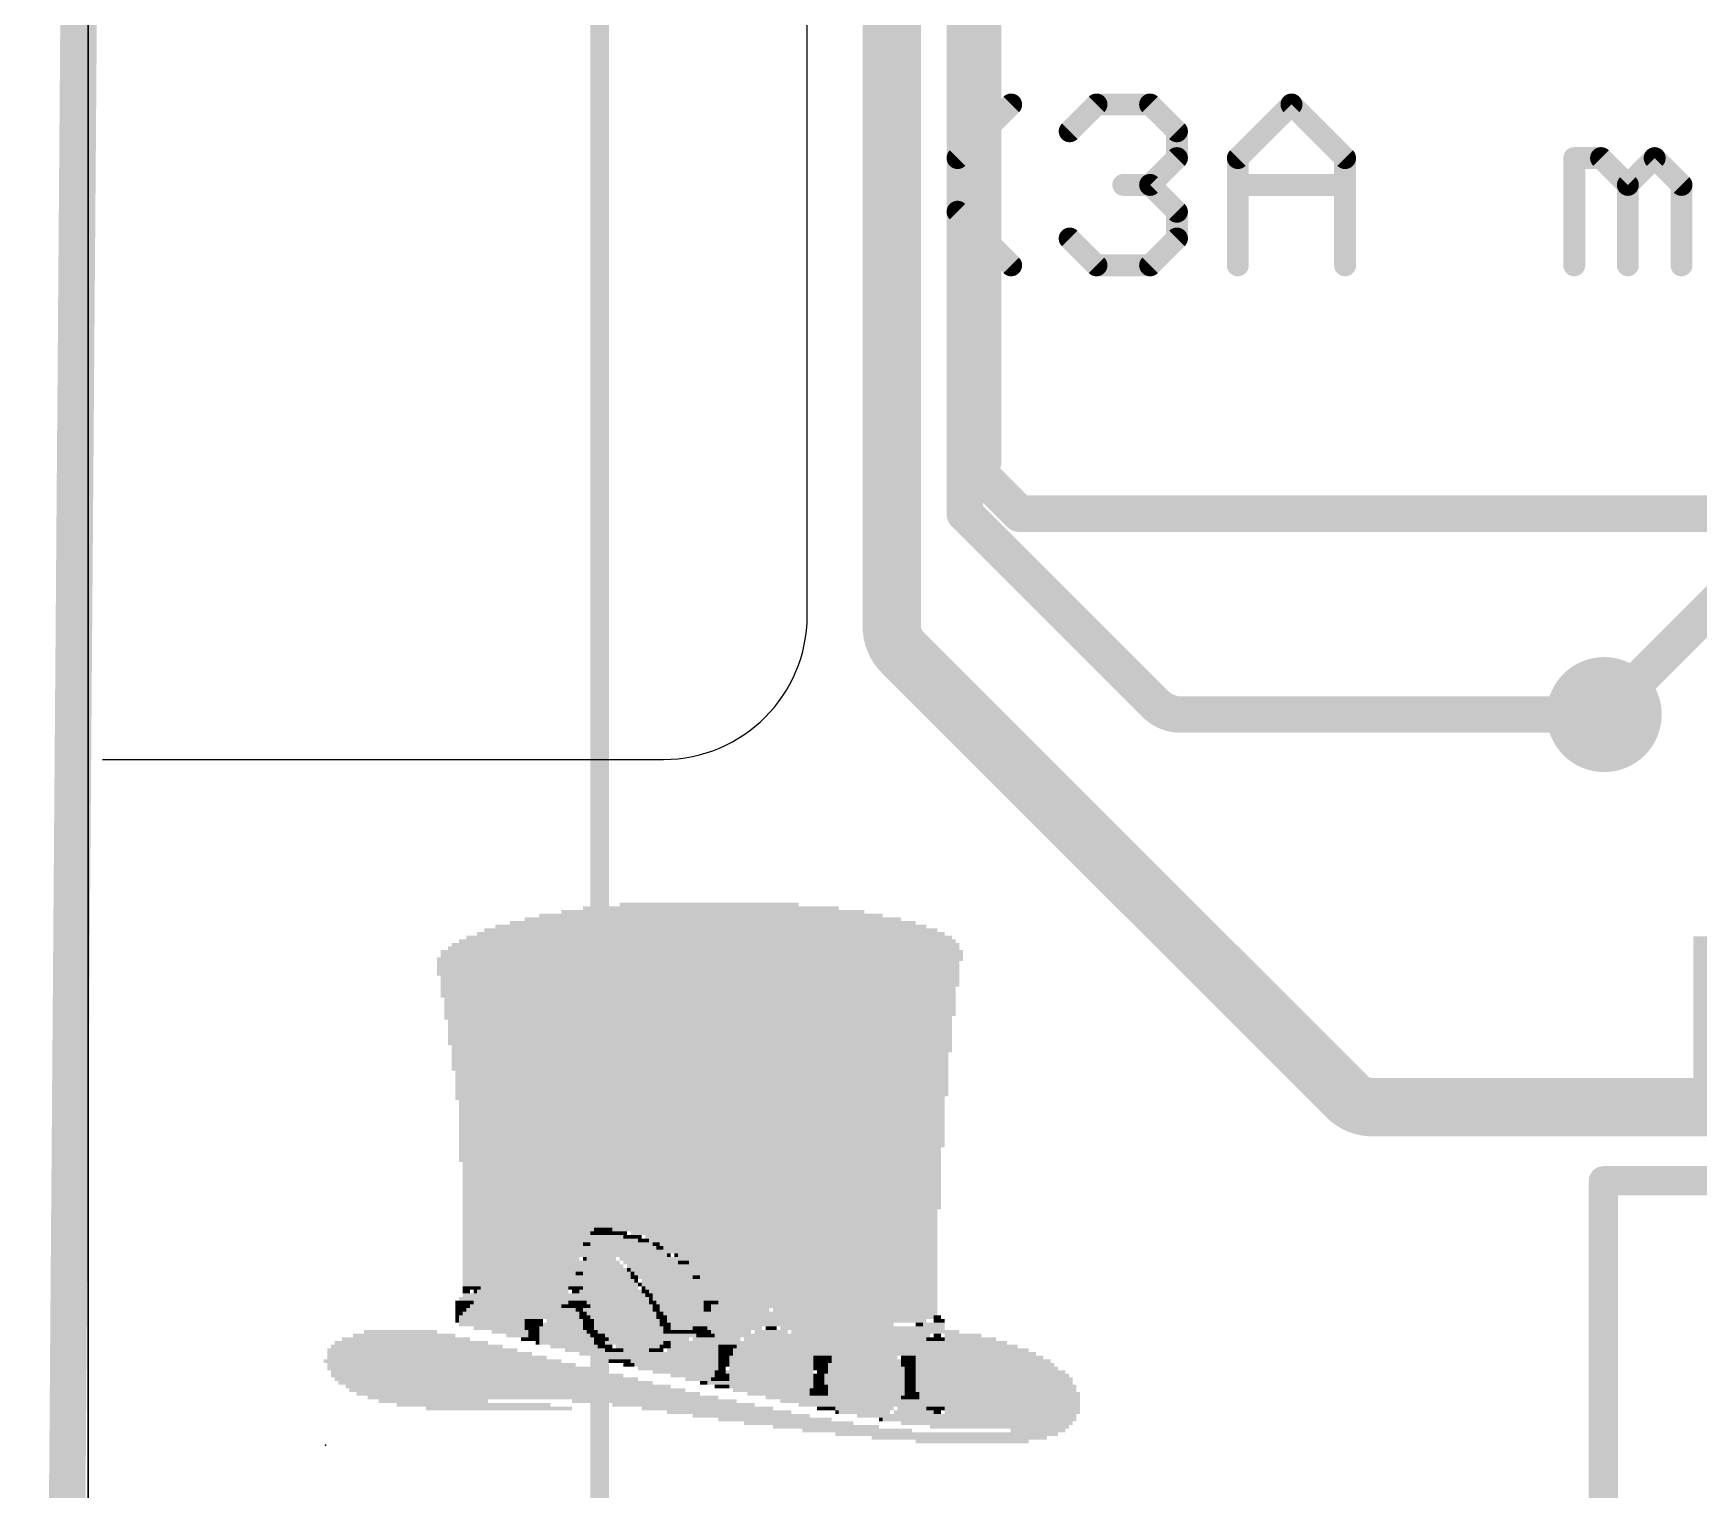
# Model space of a CAD drawing. Extents: x -5.3 to 82.2, y -21.4 to 68.5.
# Drawn here: x -0.38 to 11.2, y 13.15 to 23.28 of the extents above; entities that cross this region are included whole.
import ezdxf

# ---------------------------------------------------------------- set-up
doc = ezdxf.new("R2010")
doc.units = 0
for name, color, linetype in [('1', 12, 'CONTINUOUS'), ('16', 132, 'CONTINUOUS'), ('18', 110, 'CONTINUOUS'), ('20', 40, 'CONTINUOUS'), ('21', 40, 'CONTINUOUS'), ('23', 40, 'CONTINUOUS'), ('29', 253, 'CONTINUOUS'), ('47', 253, 'CONTINUOUS')]:
    doc.layers.add(name, color=color, linetype=linetype)

# ---------------------------------------------------------------- blocks, each defined once
blk = doc.blocks.new('RECT')
blk.add_solid([(-0.5, -0.5), (0.5, -0.5), (-0.5, 0.5), (0.5, 0.5)])
blk = doc.blocks.new('ROUNDV')
at = {"const_width": 0.5}
blk.add_lwpolyline([(0, -0.25, 1), (0, 0.25, 1), (0, -0.25)], format="xyb", dxfattribs=at)

msp = doc.modelspace()

# ---------------------------------------------------------------- linework, layer by layer
at = {"layer": '1', "const_width": 0.254}
for points in [[(6.096, 40.5348), (6.096, 19.939)], [(6.096, 19.939), (7.4186, 18.6164)], [(7.5982, 18.542), (10.541, 18.542)]]:
    msp.add_lwpolyline(points, dxfattribs=at)
at = {"layer": '1'}
for points, const_width in [([(6.1409, 19.9839, 1), (6.0511, 19.8941)], 0.127), ([(6.0325, 19.939, 1), (6.1595, 19.939)], 0.127), ([(7.4186, 18.6164, 0.1989), (7.5982, 18.542)], 0.254), ([(7.4635, 18.6613, 1), (7.3737, 18.5715)], 0.127), ([(7.3737, 18.5715, 1), (7.4635, 18.6613)], 0.127), ([(7.5982, 18.6055, 1), (7.5982, 18.4785)], 0.127), ([(7.5982, 18.4785, 1), (7.5982, 18.6055)], 0.127), ([(10.541, 18.4785, 1), (10.541, 18.6055)], 0.127)]:
    msp.add_lwpolyline(points, format="xyb", dxfattribs=dict(at, const_width=const_width))
at = {"layer": '16'}
for points, const_width in [([(6.223, 20.2982), (6.223, 35.5382)], 0.254), ([(5.588, 35.179), (5.588, 19.1552)], 0.4064), ([(-0.254, -1.143), (0, 32.032)], 0.254), ([(6.477, 19.939), (6.1704, 20.2456)], 0.254), ([(20.2148, 19.939), (6.477, 19.939)], 0.254), ([(10.541, 18.542), (11.3556, 19.3566)], 0.254), ([(5.6624, 18.9756), (8.7521, 15.8859)], 0.4064), ([(8.9317, 15.8115), (14.2875, 15.8115)], 0.4064)]:
    msp.add_lwpolyline(points, dxfattribs=dict(at, const_width=const_width))
for points, const_width in [([(6.223, 20.2982, 0.1989), (6.1704, 20.2456)], 0.254), ([(6.2473, 20.2395, 1), (6.1987, 20.3569)], 0.127), ([(6.2153, 20.2905, 1), (6.1255, 20.2007)], 0.127), ([(6.1117, 20.2699, 1), (6.2291, 20.2213)], 0.127), ([(6.1595, 20.2982, 1), (6.2865, 20.2982)], 0.127), ([(6.477, 20.0025, 1), (6.477, 19.8755)], 0.127), ([(6.4321, 19.8941, 1), (6.5219, 19.9839)], 0.127), ([(5.588, 19.1552, 0.1989), (5.6624, 18.9756)], 0.4064), ([(5.6896, 19.1552, 1), (5.4864, 19.1552)], 0.2032), ([(5.4864, 19.1552, 1), (5.6896, 19.1552)], 0.2032), ([(5.7342, 19.0474, 1), (5.5906, 18.9038)], 0.2032), ([(5.5906, 18.9038, 1), (5.7342, 19.0474)], 0.2032), ([(10.4961, 18.5869, 1), (10.5859, 18.4971)], 0.127), ([(8.7521, 15.8859, 0.1989), (8.9317, 15.8115)], 0.4064), ([(8.8239, 15.9577, 1), (8.6803, 15.8141)], 0.2032), ([(8.6803, 15.8141, 1), (8.8239, 15.9577)], 0.2032), ([(8.9317, 15.9131, 1), (8.9317, 15.7099)], 0.2032), ([(8.9317, 15.7099, 1), (8.9317, 15.9131)], 0.2032)]:
    msp.add_lwpolyline(points, format="xyb", dxfattribs=dict(at, const_width=const_width))
at = {"layer": '20'}
for p, q in [((0, 52.23), (0, 1.73)), ((5, 19.23), (5, 34.23)), ((0, 10.922), (0, 29.972)), ((0, 18.288), (0, 18.415)), ((0.1, 18.23), (4, 18.23))]:
    msp.add_line(p, q, dxfattribs=at)
msp.add_arc((4, 19.23), 1, 270, 0, dxfattribs=at)
at = {"layer": '21'}
for points, const_width in [([(6.0452, 22.4119), (6.4181, 22.7848)], 0.1524), ([(6.8248, 22.5983), (7.0112, 22.7848)], 0.1524), ([(7.0112, 22.7848), (7.3841, 22.7848)], 0.1524), ([(7.3841, 22.7848), (7.5705, 22.5983)], 0.1524), ([(7.9942, 22.4119), (8.367, 22.7848)], 0.1524), ([(8.367, 22.7848), (8.7399, 22.4119)], 0.1524), ([(7.5705, 22.5983), (7.5705, 22.4119)], 0.1524), ([(6.0452, 22.039), (6.0452, 22.4119)], 0.1524), ([(7.5705, 22.4119), (7.3841, 22.2255)], 0.1524), ([(7.9942, 21.6662), (7.9942, 22.4119)], 0.1524), ([(8.7399, 22.4119), (8.7399, 21.6662)], 0.1524), ([(10.333, 21.6662), (10.333, 22.4119)], 0.1524), ([(10.333, 22.4119), (10.5194, 22.4119)], 0.1524), ([(10.5194, 22.4119), (10.7058, 22.2255)], 0.1524), ([(10.7058, 22.2255), (10.8923, 22.4119)], 0.1524), ([(10.8923, 22.4119), (11.0787, 22.2255)], 0.1524), ([(7.3841, 22.2255), (7.1976, 22.2255)], 0.1524), ([(7.3841, 22.2255), (7.5705, 22.039)], 0.1524), ([(7.9942, 22.2255), (8.7399, 22.2255)], 0.1524), ([(10.7058, 22.2255), (10.7058, 21.6662)], 0.1524), ([(11.0787, 22.2255), (11.0787, 21.6662)], 0.1524), ([(6.4181, 21.6662), (6.0452, 22.039)], 0.1524), ([(7.5705, 22.039), (7.5705, 21.8526)], 0.1524), ([(7.0112, 21.6662), (6.8248, 21.8526)], 0.1524), ([(7.5705, 21.8526), (7.3841, 21.6662)], 0.1524), ([(7.3841, 21.6662), (7.0112, 21.6662)], 0.1524), ([(19.436, 15.3), (10.536, 15.3)], 0.2032), ([(10.536, 15.3), (10.536, 10.1)], 0.2032)]:
    msp.add_lwpolyline(points, dxfattribs=dict(at, const_width=const_width))
for points, const_width in [([(6.445, 22.7578, 1), (6.3911, 22.8117)], 0.0762), ([(7.0112, 22.8229, 1), (7.0112, 22.7467)], 0.0762), ([(7.0382, 22.7578, 1), (6.9843, 22.8117)], 0.0762), ([(7.411, 22.8117, 1), (7.3571, 22.7578)], 0.0762), ([(7.3841, 22.7467, 1), (7.3841, 22.8229)], 0.0762), ([(8.394, 22.8117, 1), (8.3401, 22.7578)], 0.0762), ([(8.394, 22.7578, 1), (8.3401, 22.8117)], 0.0762), ([(6.7979, 22.6253, 1), (6.8517, 22.5714)], 0.0762), ([(7.6086, 22.5983, 1), (7.5324, 22.5983)], 0.0762), ([(7.5436, 22.5714, 1), (7.5974, 22.6253)], 0.0762), ([(6.0833, 22.4119, 1), (6.0071, 22.4119)], 0.0762), ([(6.0183, 22.4388, 1), (6.0721, 22.385)], 0.0762), ([(7.5974, 22.385, 1), (7.5436, 22.4388)], 0.0762), ([(8.0323, 22.4119, 1), (7.9561, 22.4119)], 0.0762), ([(7.9673, 22.4388, 1), (8.0211, 22.385)], 0.0762), ([(8.778, 22.4119, 1), (8.7018, 22.4119)], 0.0762), ([(8.713, 22.385, 1), (8.7668, 22.4388)], 0.0762), ([(10.3711, 22.4119, 1), (10.2949, 22.4119)], 0.0762), ([(10.333, 22.45, 1), (10.333, 22.3738)], 0.0762), ([(10.5464, 22.4388, 1), (10.4925, 22.385)], 0.0762), ([(10.5194, 22.3738, 1), (10.5194, 22.45)], 0.0762), ([(10.9192, 22.4388, 1), (10.8653, 22.385)], 0.0762), ([(10.9192, 22.385, 1), (10.8653, 22.4388)], 0.0762), ([(7.5324, 22.4119, 1), (7.6086, 22.4119)], 0.0762), ([(7.1976, 22.2636, 1), (7.1976, 22.1874)], 0.0762), ([(7.411, 22.2524, 1), (7.3571, 22.1985)], 0.0762), ([(7.3571, 22.2524, 1), (7.411, 22.1985)], 0.0762), ([(7.3841, 22.1874, 1), (7.3841, 22.2636)], 0.0762), ([(7.9942, 22.2636, 1), (7.9942, 22.1874)], 0.0762), ([(8.7399, 22.1874, 1), (8.7399, 22.2636)], 0.0762), ([(10.7439, 22.2255, 1), (10.6677, 22.2255)], 0.0762), ([(10.6789, 22.2524, 1), (10.7328, 22.1985)], 0.0762), ([(10.6789, 22.1985, 1), (10.7328, 22.2524)], 0.0762), ([(11.1168, 22.2255, 1), (11.0406, 22.2255)], 0.0762), ([(11.0517, 22.1985, 1), (11.1056, 22.2524)], 0.0762), ([(6.0721, 22.066, 1), (6.0183, 22.0121)], 0.0762), ([(6.0071, 22.039, 1), (6.0833, 22.039)], 0.0762), ([(7.6086, 22.039, 1), (7.5324, 22.039)], 0.0762), ([(7.5436, 22.0121, 1), (7.5974, 22.066)], 0.0762), ([(6.8517, 21.8796, 1), (6.7979, 21.8257)], 0.0762), ([(7.5324, 21.8526, 1), (7.6086, 21.8526)], 0.0762), ([(7.5974, 21.8257, 1), (7.5436, 21.8796)], 0.0762), ([(6.3911, 21.6393, 1), (6.445, 21.6931)], 0.0762), ([(7.0112, 21.7043, 1), (7.0112, 21.6281)], 0.0762), ([(6.9843, 21.6393, 1), (7.0382, 21.6931)], 0.0762), ([(7.3571, 21.6931, 1), (7.411, 21.6393)], 0.0762), ([(7.3841, 21.6281, 1), (7.3841, 21.7043)], 0.0762), ([(7.9561, 21.6662, 1), (8.0323, 21.6662)], 0.0762), ([(8.7018, 21.6662, 1), (8.778, 21.6662)], 0.0762), ([(10.2949, 21.6662, 1), (10.3711, 21.6662)], 0.0762), ([(10.6677, 21.6662, 1), (10.7439, 21.6662)], 0.0762), ([(11.0406, 21.6662, 1), (11.1168, 21.6662)], 0.0762), ([(10.536, 15.3508, 1), (10.536, 15.2492)], 0.1016), ([(10.5868, 15.3, 1), (10.4852, 15.3)], 0.1016)]:
    msp.add_lwpolyline(points, format="xyb", dxfattribs=dict(at, const_width=const_width))
at = {"layer": '23'}
msp.add_point((1.651, 13.462), dxfattribs=at)
at = {"layer": '47', "const_width": 0.13}
msp.add_lwpolyline([(3.556, 2.286), (3.556, 59.481)], dxfattribs=at)

# ---------------------------------------------------------------- block references
at = {"layer": '1', "yscale": 0.0254}
for p, xscale in [((3.5433, 14.9352), 0.1016), ((3.5306, 14.9606), 0.0254), ((3.6195, 14.9606), 0.0508), ((3.6576, 14.9352), 0.0762), ((3.4544, 14.859), 0.0254), ((3.6957, 14.8336), 0.508), ((3.6068, 14.9098), 0.2286), ((3.6576, 14.8844), 0.3302), ((3.7084, 14.859), 0.4318), ((3.7719, 14.9098), 0.0508), ((3.8735, 14.8844), 0.0508), ((3.9624, 14.859), 0.0254), ((3.9878, 14.8336), 0.0254), ((3.556, 14.732), 0.2794), ((3.5687, 14.7066), 0.3048), ((3.7338, 14.8082), 0.5842), ((3.7465, 14.7828), 0.5588), ((3.5687, 14.7574), 0.2032), ((3.8989, 14.7574), 0.4064), ((3.9116, 14.732), 0.381), ((3.9624, 14.7066), 0.4318), ((4.0894, 14.7828), 0.0254), ((4.1656, 14.732), 0.0254), ((3.4036, 14.6558), 0.0254), ((3.5941, 14.6304), 0.3556), ((3.6068, 14.605), 0.381), ((3.5941, 14.6812), 0.3048), ((3.6068, 14.6558), 0.3302), ((3.6322, 14.5796), 0.381), ((3.9751, 14.6812), 0.4064), ((3.9878, 14.6558), 0.381), ((4.0132, 14.6304), 0.381), ((4.0513, 14.605), 0.4064), ((4.0513, 14.5796), 0.4064), ((4.2418, 14.6304), 0.0254), ((2.6416, 14.5288), 0.0254), ((2.6924, 14.5288), 0.0254), ((3.0353, 14.5542), 0.6096), ((2.8067, 14.478), 0.1524), ((3.2385, 14.5288), 0.2032), ((3.6322, 14.5288), 0.4318), ((3.6449, 14.5034), 0.4572), ((3.6322, 14.5542), 0.381), ((3.6703, 14.478), 0.4572), ((4.064, 14.5542), 0.381), ((4.0894, 14.5288), 0.381), ((4.1021, 14.5034), 0.3556), ((4.1021, 14.478), 0.3556), ((2.794, 14.351), 0.4318), ((2.8067, 14.3764), 0.4064), ((2.8067, 14.4018), 0.3556), ((2.8067, 14.4272), 0.3048), ((2.8067, 14.4526), 0.254), ((3.302, 14.351), 0.2286), ((3.3147, 14.3764), 0.2032), ((3.3147, 14.4018), 0.1524), ((3.3401, 14.4272), 0.1016), ((3.3655, 14.4526), 0.0508), ((3.683, 14.4018), 0.4826), ((3.683, 14.4526), 0.4318), ((3.7084, 14.3764), 0.4826), ((3.7084, 14.4272), 0.4318), ((3.7211, 14.351), 0.4572), ((4.1148, 14.4526), 0.3302), ((4.1275, 14.4272), 0.3048), ((4.1275, 14.4018), 0.3048), ((4.1275, 14.3764), 0.254), ((4.1402, 14.351), 0.2286), ((4.3561, 14.4526), 0.0508), ((4.445, 14.4272), 0.2286), ((4.5339, 14.4018), 0.4064), ((4.699, 14.3764), 0.4826), ((4.9149, 14.351), 0.508), ((5.8928, 14.351), 0.0254), ((2.8067, 14.3256), 0.4572), ((2.8067, 14.3002), 0.4572), ((2.8575, 14.2748), 0.3556), ((2.9337, 14.2494), 0.254), ((3.2893, 14.2748), 0.3048), ((3.302, 14.2494), 0.3302), ((3.302, 14.3002), 0.2794), ((3.3147, 14.3256), 0.254), ((3.7465, 14.3256), 0.4572), ((3.7465, 14.3002), 0.4572), ((3.7592, 14.2748), 0.4826), ((3.7719, 14.2494), 0.4572), ((4.1402, 14.3256), 0.2286), ((4.1402, 14.3002), 0.1778), ((4.1275, 14.2748), 0.1524), ((4.1275, 14.2494), 0.1016), ((4.2926, 14.2494), 0.0762), ((4.2926, 14.2748), 0.0254), ((4.7498, 14.2494), 0.2286), ((4.7498, 14.2748), 0.0762), ((5.1562, 14.3256), 0.5842), ((5.3848, 14.3002), 0.4318), ((5.7785, 14.3002), 0.0508), ((2.9845, 14.224), 0.1524), ((3.0353, 14.1986), 0.0508), ((3.3147, 14.224), 0.3556), ((3.3274, 14.1986), 0.381), ((3.3274, 14.1732), 0.381), ((3.3782, 14.1478), 0.3302), ((3.4544, 14.1224), 0.2794), ((3.7973, 14.224), 0.4064), ((3.7973, 14.1732), 0.4064), ((3.8227, 14.1986), 0.4064), ((3.8227, 14.1478), 0.3048), ((3.81, 14.1224), 0.1778), ((4.2037, 14.1224), 0.3556), ((4.2164, 14.1732), 0.3302), ((4.2164, 14.1478), 0.3302), ((4.2799, 14.1986), 0.1524), ((4.2926, 14.224), 0.127), ((4.7498, 14.1224), 0.5334), ((4.7498, 14.1478), 0.4826), ((4.7498, 14.1732), 0.4318), ((4.7498, 14.1986), 0.381), ((4.7498, 14.224), 0.3302), ((5.4102, 14.1224), 0.381), ((5.4102, 14.1478), 0.3302), ((5.4102, 14.1732), 0.2794), ((5.4102, 14.1986), 0.1778), ((5.8674, 14.1224), 0.1778), ((5.8801, 14.1732), 0.1524), ((5.8801, 14.1478), 0.1524), ((5.8928, 14.1986), 0.127), ((5.9055, 14.224), 0.0508), ((3.5306, 14.097), 0.2286), ((3.6068, 14.0716), 0.1778), ((3.6449, 14.0462), 0.0508), ((4.0767, 14.0462), 0.6096), ((4.0894, 14.0208), 0.5842), ((4.1402, 14.0716), 0.4826), ((4.1783, 14.097), 0.4064), ((4.7498, 14.0716), 0.5842), ((4.7498, 14.0462), 0.5842), ((4.7498, 14.0208), 0.5842), ((4.7498, 14.097), 0.5334), ((5.3975, 14.0208), 0.508), ((5.3975, 14.0716), 0.4572), ((5.4102, 14.0462), 0.4826), ((5.4102, 14.097), 0.4318), ((5.8547, 14.0716), 0.2032), ((5.8547, 14.0462), 0.2032), ((5.8547, 14.0208), 0.2032), ((5.8674, 14.097), 0.1778), ((4.1021, 13.9954), 0.5588), ((4.1402, 13.97), 0.4318), ((4.2037, 13.9446), 0.3048), ((4.2418, 13.9192), 0.1778), ((4.2799, 13.8938), 0.0508), ((4.7371, 13.97), 0.6096), ((4.7498, 13.9954), 0.5842), ((4.7498, 13.9446), 0.5842), ((4.7498, 13.9192), 0.5842), ((4.7498, 13.8938), 0.5842), ((5.3975, 13.9446), 0.5588), ((5.3975, 13.9192), 0.5588), ((5.3975, 13.8938), 0.5588), ((5.4102, 13.9954), 0.5334), ((5.4102, 13.97), 0.5334), ((5.8547, 13.9954), 0.2032), ((5.8547, 13.97), 0.2032), ((5.8547, 13.9446), 0.2032), ((5.8547, 13.9192), 0.2032), ((5.8547, 13.8938), 0.2032), ((4.7498, 13.8684), 0.5842), ((4.7498, 13.843), 0.5334), ((4.8006, 13.8176), 0.4318), ((4.8514, 13.7922), 0.2794), ((4.8895, 13.7668), 0.1524), ((5.4102, 13.8684), 0.5334), ((5.4102, 13.843), 0.5334), ((5.4102, 13.8176), 0.5334), ((5.3975, 13.7922), 0.508), ((5.4102, 13.7668), 0.4826), ((5.8547, 13.8684), 0.2032), ((5.8547, 13.843), 0.2032), ((5.8674, 13.8176), 0.1778), ((5.8674, 13.7922), 0.1778), ((5.8801, 13.7668), 0.1524), ((5.3975, 13.7414), 0.4572), ((5.3975, 13.716), 0.4064), ((5.3975, 13.6906), 0.3556), ((5.461, 13.6652), 0.2286), ((5.8801, 13.7414), 0.1524), ((5.8928, 13.716), 0.127), ((5.9055, 13.6906), 0.0508), ((5.5118, 13.6398), 0.0254)]:
    msp.add_blockref('RECT', p, dxfattribs=dict(at, xscale=xscale))
at = {"layer": '18', "xscale": 0.8001, "yscale": 0.8001}
msp.add_blockref('ROUNDV', (10.541, 18.542), dxfattribs=at)
msp.add_blockref('ROUNDV', (10.541, 18.542), dxfattribs=at)
at = {"layer": '21', "yscale": 0.0254}
for p, xscale in [((4.3307, 17.145), 2.3876), ((4.3434, 17.1704), 2.1082), ((4.3307, 17.1958), 1.778), ((4.318, 17.2212), 1.2446), ((4.3307, 17.018), 3.2512), ((4.3307, 17.0434), 3.1496), ((4.3307, 17.0688), 2.9972), ((4.3434, 17.0942), 2.8194), ((4.3434, 17.1196), 2.6162), ((4.2799, 16.9164), 3.556), ((4.2926, 16.9418), 3.5306), ((4.3053, 16.9672), 3.4544), ((4.318, 16.9926), 3.3782), ((4.2545, 16.8402), 3.6576), ((4.2418, 16.8148), 3.6322), ((4.2418, 16.7894), 3.6322), ((4.2672, 16.891), 3.6322), ((4.2672, 16.8656), 3.6322), ((4.2418, 16.764), 3.6322), ((4.2418, 16.7386), 3.6322), ((4.2545, 16.7132), 3.6068), ((4.2545, 16.6878), 3.6068), ((4.2545, 16.6624), 3.6068), ((4.2418, 16.637), 3.5814), ((4.2418, 16.6116), 3.5814), ((4.2418, 16.5862), 3.5814), ((4.2545, 16.5608), 3.556), ((4.2545, 16.5354), 3.556), ((4.2545, 16.51), 3.556), ((4.2545, 16.4846), 3.556), ((4.2545, 16.4592), 3.556), ((4.2418, 16.4338), 3.5306), ((4.2545, 16.4084), 3.5052), ((4.2545, 16.383), 3.5052), ((4.2545, 16.3576), 3.5052), ((4.2545, 16.3322), 3.5052), ((4.2545, 16.3068), 3.5052), ((4.2545, 16.2814), 3.5052), ((4.2545, 16.256), 3.5052), ((4.2672, 16.2306), 3.4798), ((4.2672, 16.2052), 3.4798), ((4.2545, 16.1798), 3.4544), ((4.2545, 16.1544), 3.4544), ((4.2545, 16.129), 3.4544), ((4.2545, 16.1036), 3.4544), ((4.2545, 16.0782), 3.4544), ((4.2672, 16.0528), 3.429), ((4.2672, 16.0274), 3.429), ((4.2672, 16.002), 3.429), ((4.2672, 15.9766), 3.429), ((4.2672, 15.9512), 3.429), ((4.2672, 15.9258), 3.429), ((4.2672, 15.9004), 3.429), ((4.2545, 15.875), 3.4036), ((4.2672, 15.8496), 3.3782), ((4.2672, 15.8242), 3.3782), ((4.2672, 15.7988), 3.3782), ((4.2672, 15.7734), 3.3782), ((4.2672, 15.748), 3.3782), ((4.2672, 15.7226), 3.3782), ((4.2672, 15.6972), 3.3782), ((4.2672, 15.6718), 3.3782), ((4.2672, 15.6464), 3.3782), ((4.2672, 15.621), 3.3782), ((4.2672, 15.5956), 3.3782), ((4.2672, 15.5702), 3.3782), ((4.2672, 15.5448), 3.3782), ((4.2545, 15.5194), 3.3528), ((4.2545, 15.494), 3.3528), ((4.2545, 15.4686), 3.3528), ((4.2545, 15.4432), 3.3528), ((4.2672, 15.4178), 3.3274), ((4.2672, 15.3924), 3.3274), ((4.2672, 15.367), 3.3274), ((4.2672, 15.3416), 3.3274), ((4.2672, 15.3162), 3.3274), ((4.2672, 15.2908), 3.3274), ((4.2672, 15.2654), 3.3274), ((4.2672, 15.24), 3.3274), ((4.2672, 15.2146), 3.3274), ((4.2672, 15.1892), 3.3274), ((4.2672, 15.1638), 3.3274), ((4.2672, 15.1384), 3.3274), ((4.2672, 15.113), 3.3274), ((4.2545, 15.0876), 3.302), ((4.2545, 15.0622), 3.302), ((4.2545, 15.0368), 3.302), ((4.2545, 15.0114), 3.302), ((4.2545, 14.986), 3.302), ((3.048, 14.9606), 0.889), ((3.048, 14.9352), 0.889), ((3.5687, 14.9606), 0.0508), ((3.6068, 14.9352), 0.0254), ((4.7752, 14.9606), 2.2606), ((3.7211, 14.9352), 0.0508), ((4.8387, 14.9352), 2.1336), ((3.048, 14.9098), 0.889), ((3.048, 14.8844), 0.889), ((3.0226, 14.859), 0.8382), ((3.0226, 14.8336), 0.8382), ((3.4798, 14.859), 0.0254), ((3.7338, 14.9098), 0.0254), ((3.8227, 14.9098), 0.0508), ((3.8354, 14.8844), 0.0254), ((4.8895, 14.9098), 2.032), ((4.9022, 14.8844), 2.0066), ((3.937, 14.859), 0.0254), ((3.9624, 14.8336), 0.0254), ((4.9403, 14.859), 1.9304), ((4.953, 14.8336), 1.905), ((3.0226, 14.8082), 0.8382), ((3.0353, 14.7828), 0.8636), ((3.0099, 14.7574), 0.8128), ((3.0099, 14.732), 0.8128), ((3.0099, 14.7066), 0.8128), ((3.4544, 14.7574), 0.0254), ((4.9657, 14.8082), 1.8796), ((4.0386, 14.7828), 0.0254), ((5.0038, 14.7828), 1.8034), ((5.0038, 14.7574), 1.8034), ((4.1275, 14.732), 0.0508), ((5.0419, 14.732), 1.7272), ((5.0419, 14.7066), 1.7272), ((3.0226, 14.6812), 0.8382), ((2.9972, 14.6558), 0.7874), ((3.0099, 14.6304), 0.8128), ((3.0099, 14.605), 0.8128), ((3.0226, 14.5796), 0.8382), ((3.429, 14.6558), 0.0254), ((3.7592, 14.6812), 0.0254), ((3.7846, 14.6558), 0.0254), ((3.7973, 14.6304), 0.0508), ((3.81, 14.605), 0.0254), ((3.8354, 14.5796), 0.0254), ((5.0419, 14.6812), 1.7272), ((5.0419, 14.6558), 1.7272), ((4.2164, 14.6304), 0.0254), ((5.08, 14.6304), 1.651), ((5.08, 14.605), 1.651), ((5.08, 14.5796), 1.651), ((2.6543, 14.478), 0.1524), ((2.667, 14.5542), 0.127), ((2.6162, 14.5288), 0.0254), ((3.0099, 14.5034), 0.8128), ((2.921, 14.5288), 0.4318), ((3.1623, 14.478), 0.5588), ((3.3909, 14.5542), 0.1016), ((3.3909, 14.5288), 0.0508), ((3.8608, 14.5542), 0.0254), ((3.8735, 14.5288), 0.0508), ((3.8989, 14.5034), 0.0508), ((3.9116, 14.478), 0.0254), ((5.08, 14.5542), 1.651), ((5.0927, 14.5288), 1.6256), ((5.0927, 14.5034), 1.6256), ((5.0927, 14.478), 1.6256), ((2.6162, 14.4526), 0.127), ((2.6035, 14.4272), 0.1016), ((2.5908, 14.4018), 0.0762), ((2.5781, 14.3764), 0.0508), ((2.5654, 14.351), 0.0254), ((3.1369, 14.4526), 0.4064), ((3.1242, 14.4272), 0.3302), ((3.1115, 14.4018), 0.254), ((3.1115, 14.3764), 0.2032), ((3.0988, 14.351), 0.1778), ((3.429, 14.4526), 0.0762), ((3.4417, 14.4272), 0.1016), ((3.4163, 14.4018), 0.0508), ((3.4417, 14.3764), 0.0508), ((3.4544, 14.351), 0.0762), ((3.9243, 14.4526), 0.0508), ((3.9497, 14.4272), 0.0508), ((3.9497, 14.4018), 0.0508), ((3.9751, 14.3764), 0.0508), ((3.9878, 14.351), 0.0762), ((4.3561, 14.3764), 0.2032), ((4.4577, 14.351), 0.4064), ((4.3053, 14.4526), 0.0508), ((4.3053, 14.4272), 0.0508), ((4.3053, 14.4018), 0.0508), ((5.1435, 14.4526), 1.524), ((5.2324, 14.4272), 1.3462), ((5.334, 14.4018), 1.143), ((5.4229, 14.3764), 0.9652), ((5.5245, 14.351), 0.7112), ((5.9182, 14.351), 0.0254), ((2.1717, 14.2494), 0.508), ((2.5654, 14.3256), 0.0254), ((3.0988, 14.3256), 0.127), ((3.0988, 14.3002), 0.127), ((3.0861, 14.2748), 0.1016), ((3.0988, 14.2494), 0.0762), ((3.4798, 14.3256), 0.0762), ((3.4798, 14.3002), 0.0762), ((3.4798, 14.2748), 0.0762), ((3.5052, 14.2494), 0.0762), ((4.0005, 14.3256), 0.0508), ((4.0132, 14.3002), 0.0762), ((4.0259, 14.2748), 0.0508), ((4.0386, 14.2494), 0.0762), ((4.2164, 14.2494), 0.0762), ((4.2418, 14.2748), 0.0762), ((4.699, 14.3002), 0.9398), ((4.5593, 14.3256), 0.6096), ((4.4958, 14.2748), 0.381), ((4.4704, 14.2494), 0.2794), ((5.3848, 14.2748), 1.143), ((5.4737, 14.2494), 1.1684), ((5.6388, 14.3256), 0.381), ((5.8801, 14.3002), 0.1524), ((5.9182, 14.3256), 0.0762), ((2.3241, 14.1224), 1.3208), ((2.286, 14.1478), 1.1938), ((2.2479, 14.1732), 1.0668), ((2.2098, 14.1986), 0.889), ((2.1971, 14.224), 0.7112), ((3.0988, 14.224), 0.0762), ((3.0988, 14.1986), 0.0762), ((3.1242, 14.1732), 0.0254), ((3.5433, 14.224), 0.1016), ((3.5687, 14.1986), 0.1016), ((3.556, 14.1732), 0.0762), ((3.5941, 14.1478), 0.1016), ((3.6576, 14.1224), 0.127), ((3.9497, 14.1224), 0.1016), ((4.0132, 14.1478), 0.0762), ((4.1148, 14.224), 0.2286), ((4.0259, 14.1732), 0.0508), ((4.1021, 14.1986), 0.1524), ((4.4704, 14.224), 0.2286), ((4.445, 14.1986), 0.1778), ((4.4577, 14.1732), 0.1524), ((4.445, 14.1478), 0.127), ((4.4323, 14.1224), 0.1016), ((5.3848, 14.224), 0.9398), ((5.1308, 14.1986), 0.381), ((5.1181, 14.1732), 0.3048), ((5.1181, 14.1478), 0.254), ((5.1181, 14.1224), 0.2032), ((5.6642, 14.1986), 0.3302), ((5.6769, 14.1732), 0.254), ((5.6896, 14.1478), 0.2286), ((5.6896, 14.1224), 0.1778), ((6.0833, 14.224), 0.254), ((6.1341, 14.1986), 0.3556), ((6.1722, 14.1732), 0.4318), ((6.2103, 14.1478), 0.508), ((6.2484, 14.1224), 0.5842), ((2.4638, 14.0462), 1.651), ((2.3749, 14.097), 1.4224), ((2.4257, 14.0716), 1.524), ((2.5273, 14.0208), 1.7272), ((3.81, 14.097), 0.3302), ((3.7211, 14.0462), 0.1016), ((3.7973, 14.0716), 0.2032), ((3.7592, 14.0208), 0.0762), ((4.4323, 14.097), 0.1016), ((4.4196, 14.0716), 0.0762), ((4.4196, 14.0462), 0.0762), ((4.4196, 14.0208), 0.0762), ((5.1054, 14.097), 0.1778), ((5.1054, 14.0716), 0.127), ((5.1054, 14.0462), 0.127), ((5.0927, 14.0208), 0.1016), ((5.7023, 14.097), 0.1524), ((5.7023, 14.0716), 0.1016), ((5.7023, 14.0462), 0.1016), ((5.7023, 14.0208), 0.1016), ((6.2738, 14.097), 0.635), ((6.2992, 14.0716), 0.6858), ((6.3246, 14.0462), 0.7366), ((6.3373, 14.0208), 0.762), ((2.5908, 13.9954), 1.8542), ((2.6543, 13.97), 1.9304), ((2.7051, 13.9446), 2.032), ((2.7686, 13.9192), 2.1082), ((2.8321, 13.8938), 2.1844), ((4.3815, 13.8938), 0.1524), ((4.3942, 13.9192), 0.127), ((4.3942, 13.97), 0.0762), ((4.4069, 13.9446), 0.1016), ((4.4069, 13.9954), 0.0508), ((5.0927, 13.9954), 0.1016), ((5.08, 13.9446), 0.0762), ((5.08, 13.9192), 0.0762), ((5.08, 13.8938), 0.0762), ((5.1054, 13.97), 0.0762), ((5.715, 13.9954), 0.0762), ((5.715, 13.97), 0.0762), ((5.715, 13.9446), 0.0762), ((5.715, 13.9192), 0.0762), ((5.715, 13.8938), 0.0762), ((6.35, 13.9954), 0.7874), ((6.3754, 13.97), 0.8382), ((6.3881, 13.9446), 0.8636), ((6.4008, 13.9192), 0.889), ((6.4008, 13.8938), 0.889), ((2.921, 13.8684), 2.2606), ((2.9845, 13.843), 2.3368), ((3.0607, 13.8176), 2.3876), ((3.1623, 13.7922), 2.4384), ((2.4003, 13.7668), 0.762), ((3.937, 13.7668), 1.143), ((4.4069, 13.8684), 0.1016), ((5.0673, 13.7668), 0.2032), ((5.0673, 13.7922), 0.1524), ((5.08, 13.843), 0.127), ((5.08, 13.8176), 0.127), ((5.0927, 13.8684), 0.1016), ((5.715, 13.7922), 0.127), ((5.7277, 13.7668), 0.1524), ((5.715, 13.8684), 0.0762), ((5.715, 13.843), 0.0762), ((5.7277, 13.8176), 0.1016), ((6.4135, 13.8684), 0.9144), ((6.4135, 13.843), 0.9144), ((6.4262, 13.8176), 0.9398), ((6.4262, 13.7922), 0.9398), ((6.4262, 13.7668), 0.9398), ((2.6797, 13.7414), 1.0668), ((2.8575, 13.716), 1.016), ((4.1402, 13.7414), 0.9906), ((4.3053, 13.716), 0.9144), ((4.4577, 13.6906), 0.8636), ((4.6101, 13.6652), 0.8128), ((5.0546, 13.7414), 0.2286), ((5.1308, 13.716), 0.127), ((5.207, 13.6906), 0.0254), ((6.223, 13.6652), 1.2954), ((5.7404, 13.6906), 0.2794), ((5.715, 13.7414), 0.1778), ((5.7277, 13.716), 0.2032), ((6.4262, 13.7414), 0.9398), ((6.4262, 13.716), 0.9398), ((6.4262, 13.6906), 0.9398), ((4.7752, 13.6398), 0.7874), ((4.9403, 13.6144), 0.762), ((5.1308, 13.589), 0.7366), ((5.3467, 13.5636), 0.762), ((5.969, 13.5382), 1.5494), ((6.1976, 13.6398), 1.3462), ((6.2484, 13.6144), 1.1938), ((6.3373, 13.589), 0.9652), ((6.604, 13.5636), 0.381), ((6.0579, 13.5128), 1.2192), ((6.1468, 13.4874), 0.7874)]:
    msp.add_blockref('RECT', p, dxfattribs=dict(at, xscale=xscale))
at = {"layer": '29'}
for p, xscale, yscale in [((11.411, 16.325), 0.5016, 1.3516), ((3.5433, 14.9352), 0.1016, 0.0254), ((3.5306, 14.9606), 0.0254, 0.0254), ((3.6195, 14.9606), 0.0508, 0.0254), ((3.6576, 14.9352), 0.0762, 0.0254), ((3.4544, 14.859), 0.0254, 0.0254), ((3.6957, 14.8336), 0.508, 0.0254), ((3.6068, 14.9098), 0.2286, 0.0254), ((3.6576, 14.8844), 0.3302, 0.0254), ((3.7084, 14.859), 0.4318, 0.0254), ((3.7719, 14.9098), 0.0508, 0.0254), ((3.8735, 14.8844), 0.0508, 0.0254), ((3.9624, 14.859), 0.0254, 0.0254), ((3.9878, 14.8336), 0.0254, 0.0254), ((3.556, 14.732), 0.2794, 0.0254), ((3.5687, 14.7066), 0.3048, 0.0254), ((3.7338, 14.8082), 0.5842, 0.0254), ((3.7465, 14.7828), 0.5588, 0.0254), ((3.5687, 14.7574), 0.2032, 0.0254), ((3.8989, 14.7574), 0.4064, 0.0254), ((3.9116, 14.732), 0.381, 0.0254), ((3.9624, 14.7066), 0.4318, 0.0254), ((4.0894, 14.7828), 0.0254, 0.0254), ((4.1656, 14.732), 0.0254, 0.0254), ((3.4036, 14.6558), 0.0254, 0.0254), ((3.5941, 14.6304), 0.3556, 0.0254), ((3.6068, 14.605), 0.381, 0.0254), ((3.5941, 14.6812), 0.3048, 0.0254), ((3.6068, 14.6558), 0.3302, 0.0254), ((3.6322, 14.5796), 0.381, 0.0254), ((3.9751, 14.6812), 0.4064, 0.0254), ((3.9878, 14.6558), 0.381, 0.0254), ((4.0132, 14.6304), 0.381, 0.0254), ((4.0513, 14.605), 0.4064, 0.0254), ((4.0513, 14.5796), 0.4064, 0.0254), ((4.2418, 14.6304), 0.0254, 0.0254), ((2.6416, 14.5288), 0.0254, 0.0254), ((2.6924, 14.5288), 0.0254, 0.0254), ((3.0353, 14.5542), 0.6096, 0.0254), ((2.8067, 14.478), 0.1524, 0.0254), ((3.2385, 14.5288), 0.2032, 0.0254), ((3.6322, 14.5288), 0.4318, 0.0254), ((3.6449, 14.5034), 0.4572, 0.0254), ((3.6322, 14.5542), 0.381, 0.0254), ((3.6703, 14.478), 0.4572, 0.0254), ((4.064, 14.5542), 0.381, 0.0254), ((4.0894, 14.5288), 0.381, 0.0254), ((4.1021, 14.5034), 0.3556, 0.0254), ((4.1021, 14.478), 0.3556, 0.0254), ((2.794, 14.351), 0.4318, 0.0254), ((2.8067, 14.3764), 0.4064, 0.0254), ((2.8067, 14.4018), 0.3556, 0.0254), ((2.8067, 14.4272), 0.3048, 0.0254), ((2.8067, 14.4526), 0.254, 0.0254), ((3.302, 14.351), 0.2286, 0.0254), ((3.3147, 14.3764), 0.2032, 0.0254), ((3.3147, 14.4018), 0.1524, 0.0254), ((3.3401, 14.4272), 0.1016, 0.0254), ((3.3655, 14.4526), 0.0508, 0.0254), ((3.683, 14.4018), 0.4826, 0.0254), ((3.683, 14.4526), 0.4318, 0.0254), ((3.7084, 14.3764), 0.4826, 0.0254), ((3.7084, 14.4272), 0.4318, 0.0254), ((3.7211, 14.351), 0.4572, 0.0254), ((4.1148, 14.4526), 0.3302, 0.0254), ((4.1275, 14.4272), 0.3048, 0.0254), ((4.1275, 14.4018), 0.3048, 0.0254), ((4.1275, 14.3764), 0.254, 0.0254), ((4.1402, 14.351), 0.2286, 0.0254), ((4.3561, 14.4526), 0.0508, 0.0254), ((4.445, 14.4272), 0.2286, 0.0254), ((4.5339, 14.4018), 0.4064, 0.0254), ((4.699, 14.3764), 0.4826, 0.0254), ((4.9149, 14.351), 0.508, 0.0254), ((5.8928, 14.351), 0.0254, 0.0254), ((2.8067, 14.3256), 0.4572, 0.0254), ((2.8067, 14.3002), 0.4572, 0.0254), ((2.8575, 14.2748), 0.3556, 0.0254), ((2.9337, 14.2494), 0.254, 0.0254), ((3.2893, 14.2748), 0.3048, 0.0254), ((3.302, 14.2494), 0.3302, 0.0254), ((3.302, 14.3002), 0.2794, 0.0254), ((3.3147, 14.3256), 0.254, 0.0254), ((3.7465, 14.3256), 0.4572, 0.0254), ((3.7465, 14.3002), 0.4572, 0.0254), ((3.7592, 14.2748), 0.4826, 0.0254), ((3.7719, 14.2494), 0.4572, 0.0254), ((4.1402, 14.3256), 0.2286, 0.0254), ((4.1402, 14.3002), 0.1778, 0.0254), ((4.1275, 14.2748), 0.1524, 0.0254), ((4.1275, 14.2494), 0.1016, 0.0254), ((4.2926, 14.2494), 0.0762, 0.0254), ((4.2926, 14.2748), 0.0254, 0.0254), ((4.7498, 14.2494), 0.2286, 0.0254), ((4.7498, 14.2748), 0.0762, 0.0254), ((5.1562, 14.3256), 0.5842, 0.0254), ((5.3848, 14.3002), 0.4318, 0.0254), ((5.7785, 14.3002), 0.0508, 0.0254), ((2.9845, 14.224), 0.1524, 0.0254), ((3.0353, 14.1986), 0.0508, 0.0254), ((3.3147, 14.224), 0.3556, 0.0254), ((3.3274, 14.1986), 0.381, 0.0254), ((3.3274, 14.1732), 0.381, 0.0254), ((3.3782, 14.1478), 0.3302, 0.0254), ((3.4544, 14.1224), 0.2794, 0.0254), ((3.7973, 14.224), 0.4064, 0.0254), ((3.7973, 14.1732), 0.4064, 0.0254), ((3.8227, 14.1986), 0.4064, 0.0254), ((3.8227, 14.1478), 0.3048, 0.0254), ((3.81, 14.1224), 0.1778, 0.0254), ((4.2037, 14.1224), 0.3556, 0.0254), ((4.2164, 14.1732), 0.3302, 0.0254), ((4.2164, 14.1478), 0.3302, 0.0254), ((4.2799, 14.1986), 0.1524, 0.0254), ((4.2926, 14.224), 0.127, 0.0254), ((4.7498, 14.1224), 0.5334, 0.0254), ((4.7498, 14.1478), 0.4826, 0.0254), ((4.7498, 14.1732), 0.4318, 0.0254), ((4.7498, 14.1986), 0.381, 0.0254), ((4.7498, 14.224), 0.3302, 0.0254), ((5.4102, 14.1224), 0.381, 0.0254), ((5.4102, 14.1478), 0.3302, 0.0254), ((5.4102, 14.1732), 0.2794, 0.0254), ((5.4102, 14.1986), 0.1778, 0.0254), ((5.8674, 14.1224), 0.1778, 0.0254), ((5.8801, 14.1732), 0.1524, 0.0254), ((5.8801, 14.1478), 0.1524, 0.0254), ((5.8928, 14.1986), 0.127, 0.0254), ((5.9055, 14.224), 0.0508, 0.0254), ((3.5306, 14.097), 0.2286, 0.0254), ((3.6068, 14.0716), 0.1778, 0.0254), ((3.6449, 14.0462), 0.0508, 0.0254), ((4.0767, 14.0462), 0.6096, 0.0254), ((4.0894, 14.0208), 0.5842, 0.0254), ((4.1402, 14.0716), 0.4826, 0.0254), ((4.1783, 14.097), 0.4064, 0.0254), ((4.7498, 14.0716), 0.5842, 0.0254), ((4.7498, 14.0462), 0.5842, 0.0254), ((4.7498, 14.0208), 0.5842, 0.0254), ((4.7498, 14.097), 0.5334, 0.0254), ((5.3975, 14.0208), 0.508, 0.0254), ((5.3975, 14.0716), 0.4572, 0.0254), ((5.4102, 14.0462), 0.4826, 0.0254), ((5.4102, 14.097), 0.4318, 0.0254), ((5.8547, 14.0716), 0.2032, 0.0254), ((5.8547, 14.0462), 0.2032, 0.0254), ((5.8547, 14.0208), 0.2032, 0.0254), ((5.8674, 14.097), 0.1778, 0.0254), ((4.1021, 13.9954), 0.5588, 0.0254), ((4.1402, 13.97), 0.4318, 0.0254), ((4.2037, 13.9446), 0.3048, 0.0254), ((4.2418, 13.9192), 0.1778, 0.0254), ((4.2799, 13.8938), 0.0508, 0.0254), ((4.7371, 13.97), 0.6096, 0.0254), ((4.7498, 13.9954), 0.5842, 0.0254), ((4.7498, 13.9446), 0.5842, 0.0254), ((4.7498, 13.9192), 0.5842, 0.0254), ((4.7498, 13.8938), 0.5842, 0.0254), ((5.3975, 13.9446), 0.5588, 0.0254), ((5.3975, 13.9192), 0.5588, 0.0254), ((5.3975, 13.8938), 0.5588, 0.0254), ((5.4102, 13.9954), 0.5334, 0.0254), ((5.4102, 13.97), 0.5334, 0.0254), ((5.8547, 13.9954), 0.2032, 0.0254), ((5.8547, 13.97), 0.2032, 0.0254), ((5.8547, 13.9446), 0.2032, 0.0254), ((5.8547, 13.9192), 0.2032, 0.0254), ((5.8547, 13.8938), 0.2032, 0.0254), ((4.7498, 13.8684), 0.5842, 0.0254), ((4.7498, 13.843), 0.5334, 0.0254), ((4.8006, 13.8176), 0.4318, 0.0254), ((4.8514, 13.7922), 0.2794, 0.0254), ((4.8895, 13.7668), 0.1524, 0.0254), ((5.4102, 13.8684), 0.5334, 0.0254), ((5.4102, 13.843), 0.5334, 0.0254), ((5.4102, 13.8176), 0.5334, 0.0254), ((5.3975, 13.7922), 0.508, 0.0254), ((5.4102, 13.7668), 0.4826, 0.0254), ((5.8547, 13.8684), 0.2032, 0.0254), ((5.8547, 13.843), 0.2032, 0.0254), ((5.8674, 13.8176), 0.1778, 0.0254), ((5.8674, 13.7922), 0.1778, 0.0254), ((5.8801, 13.7668), 0.1524, 0.0254), ((5.3975, 13.7414), 0.4572, 0.0254), ((5.3975, 13.716), 0.4064, 0.0254), ((5.3975, 13.6906), 0.3556, 0.0254), ((5.461, 13.6652), 0.2286, 0.0254), ((5.8801, 13.7414), 0.1524, 0.0254), ((5.8928, 13.716), 0.127, 0.0254), ((5.9055, 13.6906), 0.0508, 0.0254), ((5.5118, 13.6398), 0.0254, 0.0254)]:
    msp.add_blockref('RECT', p, dxfattribs=dict(at, xscale=xscale, yscale=yscale))

doc.saveas('drawing.dxf')
